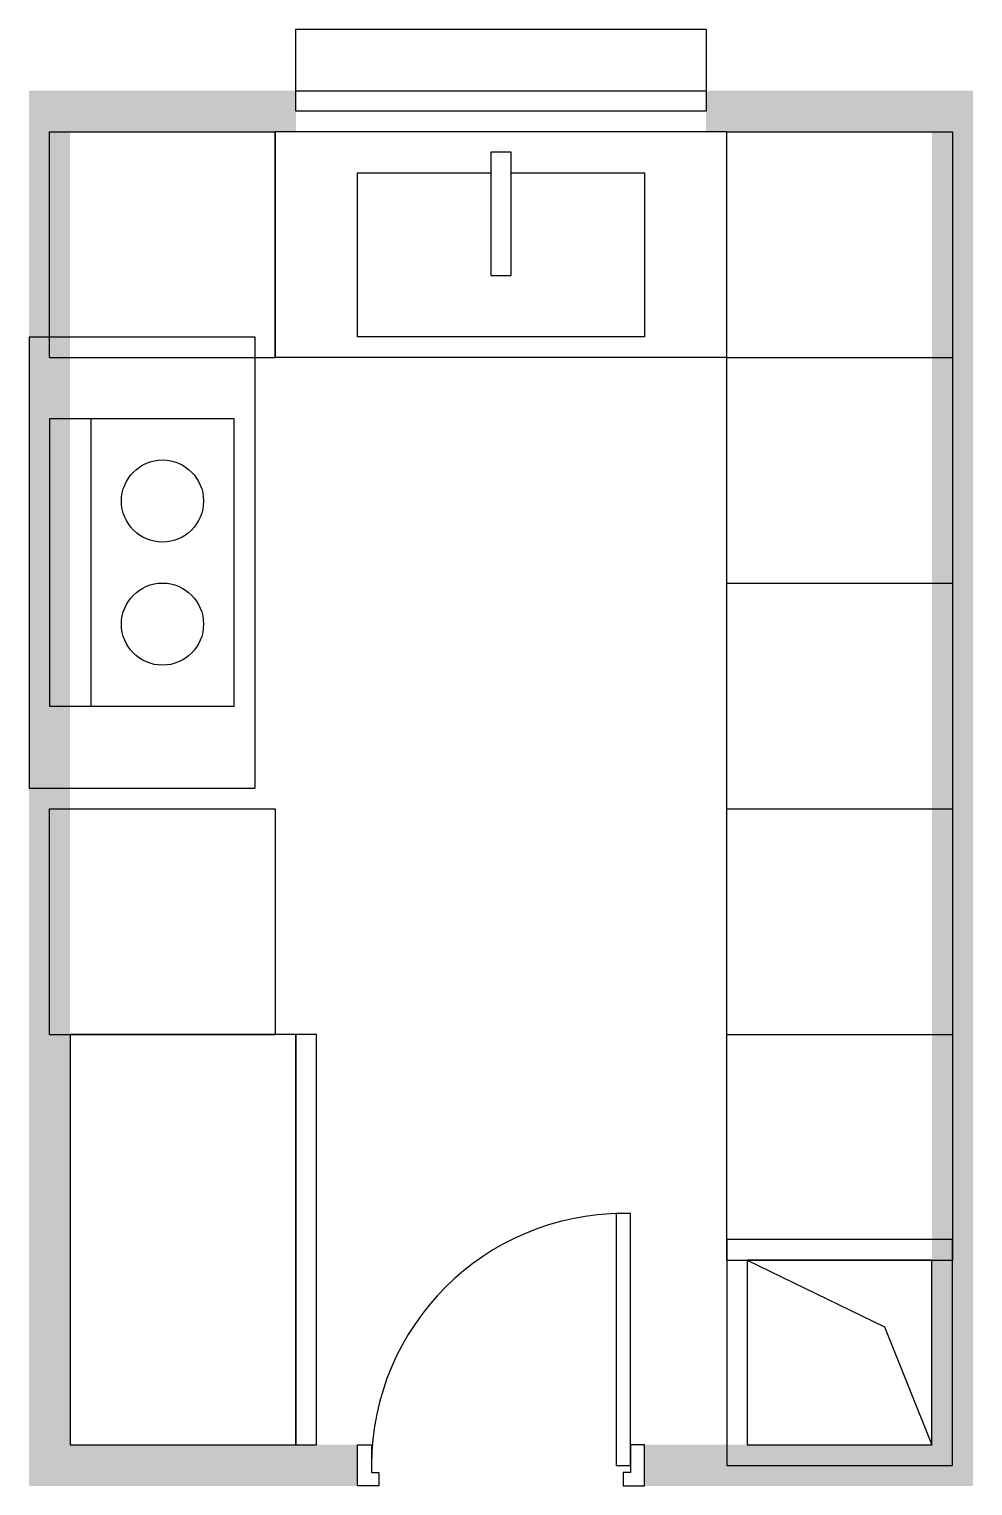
# Model space of a CAD drawing. Header units: millimetres. Extents: x 500 to 2800, y -600 to 2950.
import ezdxf

# ---------------------------------------------------------------- set-up
doc = ezdxf.new("R2010")
doc.units = ezdxf.units.MM

# ---------------------------------------------------------------- blocks, each defined once
blk = doc.blocks.new('Door_Narrow')
at = {"color": 7}
for p, q in [((-50, -200), (-50, -234.6)), ((50, -200), (-50, -200)), ((-50, -200), (-50, -234.6)), ((50, -251.9), (50, -200)), ((50, -251.9), (50, -200)), ((0, -234.6), (-613.5, -234.6)), ((-613.5, -234.6), (-613.5, -269.2)), ((-50, -234.6), (17.3, -234.6)), ((-50, -234.6), (17.3, -234.6)), ((0, -269.2), (0, -234.6)), ((17.3, -234.6), (17.3, -251.9)), ((17.3, -234.6), (17.3, -251.9)), ((-613.5, -269.2), (0, -269.2)), ((17.3, -251.9), (50, -251.9)), ((17.3, -251.9), (50, -251.9)), ((17.3, -865.4), (17.3, -848.1)), ((17.3, -848.1), (50, -848.1)), ((50, -848.1), (50, -900)), ((-50, -900), (-50, -865.4)), ((-50, -865.4), (17.3, -865.4)), ((50, -900), (-50, -900))]:
    blk.add_line(p, q, dxfattribs=at)
blk.add_arc((0, -251.9), 613.5, 180, 269.9, dxfattribs=at)
for points in [[(50, 0), (-50, 0), (50, -200), (-50, -200)], [(50, -900), (-50, -900), (50, -1100), (-50, -1100)]]:
    blk.add_solid(points, dxfattribs=at)
blk = doc.blocks.new('Shaft')
for points in [[(0, 0), (550, 0), (550, 550), (0, 550)], [(50, 50), (500, 50), (500, 500), (50, 500)]]:
    blk.add_lwpolyline(points, close=True)
blk.add_lwpolyline([(50, 500), (385, 337.3), (500, 50)])
blk = doc.blocks.new('counter')
for p, q in [((0, -600), (0, -50)), ((0, -50), (550, -50)), ((550, -50), (550, -600)), ((0, -600), (550, -600))]:
    blk.add_line(p, q)
blk = doc.blocks.new('Frig')
for points in [[(600, -50), (50, -50), (50, -1050), (600, -1050)], [(650, -50), (600, -50), (600, -1050), (650, -1050)]]:
    blk.add_lwpolyline(points, close=True)
blk = doc.blocks.new('Sink')
for p, q in [((600, 550), (50, 550)), ((50, 550), (50, -550)), ((600, 550), (600, -550)), ((600, -550), (50, -550))]:
    blk.add_line(p, q)
blk.add_lwpolyline([(150, 25), (150, 350), (550, 350), (550, -350), (150, -350), (150, -25)])
blk.add_lwpolyline([(100, -25), (400, -25), (400, 25), (100, 25)], close=True)
blk = doc.blocks.new('Stove')
for p, q in [((-600, 550), (-600, -550)), ((-600, 550), (-50, 550)), ((-50, 550), (-50, -550)), ((-450, 350), (-450, -350)), ((-600, -550), (-50, -550))]:
    blk.add_line(p, q)
blk.add_lwpolyline([(-550, -350), (-100, -350), (-100, 350), (-550, 350)], close=True)
for centre in [(-275, 150), (-275, -150)]:
    blk.add_circle(centre, 100)
blk = doc.blocks.new('AllBlock')
at = {"true_color": 0xffffff}
blk.add_line((1150, 2800), (2150, 2800), dxfattribs=at)
blk.add_lwpolyline([(1150, 2750), (1150, 2950), (2150, 2950), (2150, 2750)], close=True, dxfattribs=at)
for points in [[(500, 2800), (500, 2150), (600, 2800), (600, 2150)], [(500, 2800), (500, 2700), (1150, 2800), (1150, 2700)], [(2150, 2800), (2150, 2700), (2800, 2800), (2800, 2700)], [(2700, 2800), (2700, 2150), (2800, 2800), (2800, 2150)], [(500, 2250), (500, 1600), (600, 2250), (600, 1600)], [(2700, 2250), (2700, 1600), (2800, 2250), (2800, 1600)], [(500, 1700), (500, 1050), (600, 1700), (600, 1050)], [(2700, 1700), (2700, 1050), (2800, 1700), (2800, 1050)], [(500, 1150), (500, 500), (600, 1150), (600, 500)], [(2700, 1150), (2700, 500), (2800, 1150), (2800, 500)], [(500, 600), (500, -50), (600, 600), (600, -50)], [(2700, 600), (2700, -50), (2800, 600), (2800, -50)], [(500, 50), (500, -600), (600, 50), (600, -600)], [(2700, 50), (2700, -600), (2800, 50), (2800, -600)], [(500, -500), (500, -600), (1150, -500), (1150, -600)], [(2150, -500), (2150, -600), (2800, -500), (2800, -600)]]:
    blk.add_solid(points)
for name, p in [('counter', (550, 2750)), ('counter', (2200, 2750)), ('Stove', (1100, 1650)), ('counter', (2200, 2200)), ('counter', (2200, 1650)), ('counter', (550, 1100)), ('counter', (2200, 1100)), ('Frig', (550, 550)), ('counter', (2200, 550)), ('Shaft', (2200, -550))]:
    blk.add_blockref(name, p)
at = {"rotation": -90}
for name, p in [('Sink', (1650, 2750)), ('Door_Narrow', (2200, -550))]:
    blk.add_blockref(name, p, dxfattribs=at)

msp = doc.modelspace()

# ---------------------------------------------------------------- block references
msp.add_blockref('AllBlock', (0, 0))

doc.saveas('drawing.dxf')
